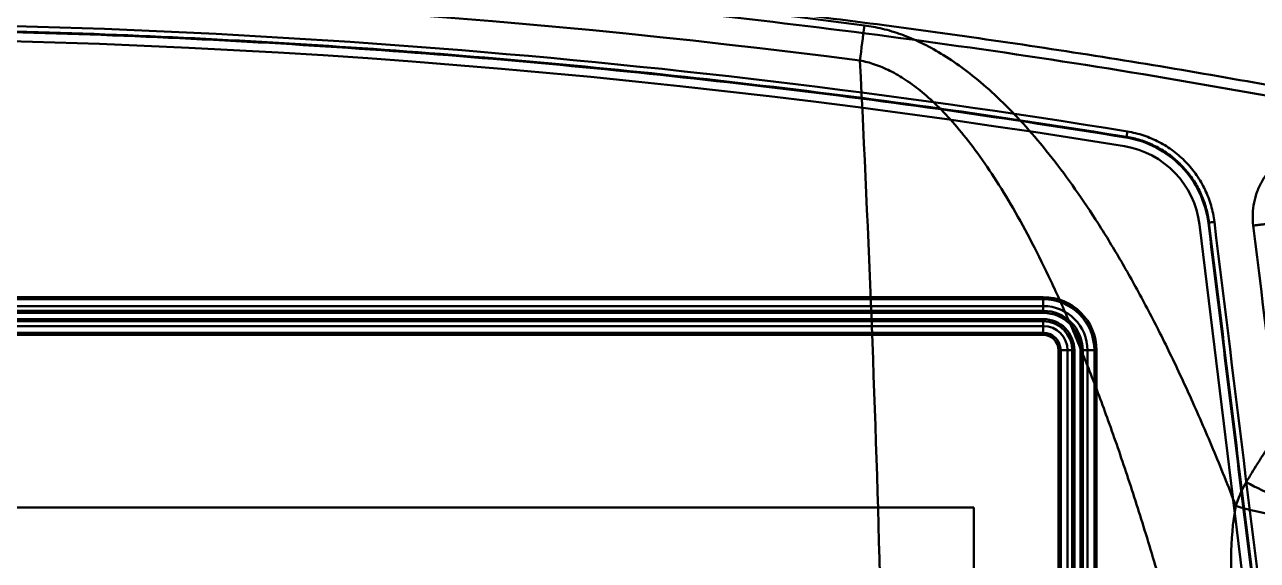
# Model space of a CAD drawing. Header units: millimetres. Extents: x -142 to 142, y -208 to 161.
# Drawn here: x 13 to 81.3, y 84.1 to 113.7 of the extents above; entities that cross this region are included whole.
import ezdxf

# ---------------------------------------------------------------- set-up
doc = ezdxf.new("R2010")
doc.units = ezdxf.units.MM
doc.layers.add('1', color=7, linetype='Continuous', true_color=0xffffff)

msp = doc.modelspace()

# ---------------------------------------------------------------- linework, layer by layer
at = {"layer": '1', "color": 251, "linetype": 'Continuous', "lineweight": 50}
for p, q in [((73.945, 107.005, 24.72), (73.945, 107.005, 24)), ((85.107, 45.624, 24), (78.102, 102.679, 24)), ((78.102, 102.679, 24.72), (78.102, 102.679, 24)), ((85.107, 45.624, 24.72), (78.102, 102.679, 24.72)), ((-69.45, 98.65, 24.72), (69.45, 98.65, 24.72)), ((-69.45, 98.533, 24.5), (69.45, 98.533, 24.5)), ((69.45, 98.153, 24.675), (-69.45, 98.153, 24.675)), ((-69.45, 97.89, 25.07), (69.45, 97.89, 25.07)), ((-69.45, 97.773, 24.85), (69.45, 97.773, 24.85)), ((-69.45, 97.427, 24.85), (69.45, 97.427, 24.85)), ((-69.45, 97.31, 25.07), (69.45, 97.31, 25.07)), ((-69.45, 97.047, 24.675), (69.45, 97.047, 24.675)), ((-69.45, 96.667, 24.5), (69.45, 96.667, 24.5)), ((-69.45, 96.55, 24.72), (69.45, 96.55, 24.72)), ((70.3, 95.7, 24.72), (70.3, 32.258, 24.72)), ((70.417, 95.7, 24.5), (70.417, -90.4, 24.5)), ((70.797, 95.7, 24.675), (70.797, -90.4, 24.675)), ((71.06, 95.7, 25.07), (71.06, -90.4, 25.07)), ((71.177, 95.7, 24.85), (71.177, 32.258, 24.85)), ((71.523, 95.7, 24.85), (71.523, 32.258, 24.85)), ((71.64, 95.7, 25.07), (71.64, -90.4, 25.07)), ((71.903, -90.4, 24.675), (71.903, 95.7, 24.675)), ((72.283, 95.7, 24.5), (72.283, -90.4, 24.5)), ((72.4, 95.7, 24.72), (72.4, 32.258, 24.72)), ((65.6, 87, 24.72), (-65.6, 87, 24.72)), ((65.6, 87, 24.5), (-65.6, 87, 24.5)), ((65.6, 87, 24.72), (65.6, 87, 24.5)), ((65.6, -87, 24.72), (65.6, 87, 24.72)), ((65.6, -87, 24.5), (65.6, 87, 24.5))]:
    msp.add_line(p, q, dxfattribs=at)
for centre, radius, start, end in [((0, -346, -14.783), 463.545, 82.61923, 97.38077), ((0, -346, -15), 461.582, 82.61923, 97.38077), ((0, -346, 24), 459, 80.72928, 100.54548), ((0, -346, 24.72), 459, 80.72928, 100.54548), ((73.139, 102.07, 24), 5, 7, 80.72928), ((73.139, 102.07, 24.72), 5, 7, 80.72928), ((69.45, 95.7, 24.675), 2.453, 0, 90)]:
    msp.add_arc(centre, radius, start, end, dxfattribs=at)
at = {"layer": '1', "color": 251, "linetype": 'Continuous', "lineweight": 50, "extrusion": (-0.991714, 0.128463, 5.89806e-17)}
msp.add_arc((-118.449, -6, -44.448), 9, 257.4, 270, dxfattribs=at)
at = {"layer": '1', "color": 251, "linetype": 'Continuous', "lineweight": 50, "extrusion": (0, 0, -1)}
for centre, radius, start, end in [((1114, 51.8, 15), 1174.827, 177.07464, 178.511022), ((-69.45, 95.7, -24.72), 2.95, 90, 180), ((-69.45, 95.7, -24.5), 2.833, 90, 180), ((-69.45, 95.7, -25.07), 2.19, 90, 180), ((-69.45, 95.7, -24.85), 2.073, 90, 180), ((-69.45, 95.7, -24.85), 1.727, 90, 180), ((-69.45, 95.7, -25.07), 1.61, 90, 180), ((-69.45, 95.7, -24.675), 1.347, 90, 180), ((-69.45, 95.7, -24.5), 0.967, 90, 180), ((-69.45, 95.7, -24.72), 0.85, 90, 180)]:
    msp.add_arc(centre, radius, start, end, dxfattribs=at)
at = {"layer": '1', "color": 251, "linetype": 'Continuous', "lineweight": 50, "extrusion": (1, 0, 0)}
for centre, radius, start, end in [((97.89, 24.07, 69.45), 1, 40.5416, 90), ((97.773, 24.35, 69.45), 0.5, 40.5416, 90), ((97.427, 24.35, 69.45), 0.5, 90, 139.4584), ((97.31, 24.07, 69.45), 1, 90, 139.4584), ((96.667, 25, 69.45), 0.5, 270, 319.4584)]:
    msp.add_arc(centre, radius, start, end, dxfattribs=at)
at = {"layer": '1', "color": 251, "linetype": 'Continuous', "lineweight": 50, "extrusion": (-1, 0, 0)}
msp.add_arc((-98.533, 25, -69.45), 0.5, 270, 319.4584, dxfattribs=at)
at = {"layer": '1', "color": 251, "linetype": 'Continuous', "lineweight": 50, "extrusion": (0, -1, 0)}
for centre, radius, start, end in [((71.06, 24.07, -95.7), 1, 90, 139.4584), ((70.417, 25, -95.7), 0.5, 270, 319.4584), ((71.177, 24.35, -95.7), 0.5, 90, 139.4584), ((71.523, 24.35, -95.7), 0.5, 40.5416, 90), ((71.64, 24.07, -95.7), 1, 40.5416, 90)]:
    msp.add_arc(centre, radius, start, end, dxfattribs=at)
at = {"layer": '1', "color": 251, "linetype": 'Continuous', "lineweight": 50, "extrusion": (0, 1, 0)}
msp.add_arc((-72.283, 25, 95.7), 0.5, 270, 319.4584, dxfattribs=at)
at = {"layer": '1', "color": 251, "linetype": 'Continuous', "lineweight": 50, "extrusion": (0.490109, 0.846936, 0.206137)}
msp.add_arc((-25.348, -46.311, 110.368), 3, 94.18286, 132.50238, dxfattribs=at)
at = {"layer": '1', "color": 251, "linetype": 'Continuous', "lineweight": 50, "extrusion": (0.309294, 0.926081, 0.216126)}
msp.add_arc((-48.311, -45.814, 101.117), 3, 91.73716, 136.79321, dxfattribs=at)
at = {"layer": '1', "color": 251, "linetype": 'Continuous', "lineweight": 50}
for points, weights in [([(-20.967, 117.221, 24.913), (31.277, 119.586, 24.913), (82.736, 110.254, 24.913)], [0.50158002096, 0.49841997904, 0.50158002096]), ([(-82.632, 109.679, 25), (0, 124.663, 25), (82.631, 109.679, 25)], [0.504044166649, 0.495955833351, 0.504044166649]), ([(-84.101, 105.738, 24), (-5.189, 120.429, 24), (74.031, 107.497, 24)], [0.503757266962, 0.496242733038, 0.503757266962]), ([(-83.547, 105.879, 24.716), (-4.885, 120.423, 24.716), (74.065, 107.53, 24.716)], [0.503731597509, 0.496268402491, 0.503731597509])]:
    msp.add_rational_spline(points, weights, degree=2, dxfattribs=at)
for points, degree in [([(-83.602, 106.174, 25), (-70.613, 108.575, 25), (-44.428, 112.257, 25), (-4.822, 114.383, 25), (34.821, 113.087, 25), (61.077, 109.954, 25), (74.113, 107.825, 25)], 3), ([(80.115, 87.087, -19.949), (79.695, 88.174, -19.727), (78.852, 90.272, -19.3), (77.58, 93.195, -18.707), (76.311, 95.891, -18.162), (75.044, 98.369, -17.663), (73.778, 100.645, -17.208), (72.507, 102.736, -16.793), (71.23, 104.648, -16.416), (69.944, 106.384, -16.077), (68.658, 107.936, -15.777), (67.383, 109.294, -15.519), (66.137, 110.448, -15.304), (64.937, 111.4, -15.132), (63.783, 112.167, -14.998), (62.697, 112.756, -14.901), (61.609, 113.218, -14.831), (60.536, 113.541, -14.791), (59.871, 113.662, -14.783), (59.548, 113.704, -14.783)], 3), ([(74.031, 107.497, 24), (74.612, 107.402, 24), (75.743, 107.021, 24), (77.178, 105.951, 24), (78.189, 104.475, 24), (78.526, 103.331, 24), (78.597, 102.746, 24)], 3), ([(74.113, 107.825, 25), (74.42, 107.775, 25), (75.025, 107.626, 25), (75.885, 107.26, 25), (76.675, 106.76, 25), (77.375, 106.14, 25), (77.966, 105.416, 25), (78.434, 104.607, 25), (78.766, 103.733, 25), (78.891, 103.123, 25), (78.929, 102.815, 25)], 3), ([(81.081, 102.612, 25), (81.055, 102.823, 25), (81.037, 103.25, 25), (81.112, 103.887, 25), (81.288, 104.504, 25), (81.56, 105.085, 25), (81.92, 105.615, 25), (82.361, 106.081, 25), (82.87, 106.471, 25), (83.247, 106.673, 25), (83.442, 106.759, 25)], 3), ([(78.631, 102.778, 24.716), (78.62, 102.767, 24.477), (78.609, 102.757, 24.239), (78.597, 102.746, 24)], 3), ([(78.597, 102.746, 24), (85.521, 46.362, 24)], 1), ([(78.631, 102.778, 24.716), (85.555, 46.392, 24.716)], 1), ([(78.929, 102.815, 25), (81.236, 84.02, 25), (83.544, 65.224, 25), (85.852, 46.429, 25)], 3), ([(87.97, 46.504, 25), (85.674, 65.207, 25), (83.378, 83.909, 25), (81.081, 102.612, 25)], 3), ([(80.694, 88.398, -19.637), (80.798, 88.578, -19.593), (81.004, 88.924, -19.509), (81.299, 89.401, -19.392), (81.577, 89.839, -19.285), (81.838, 90.24, -19.186), (81.999, 90.484, -19.125), (82.076, 90.6, -19.097)], 3), ([(80.115, 87.087, -19.949), (80.159, 87.219, -19.918), (80.257, 87.492, -19.854), (80.437, 87.917, -19.753), (80.599, 88.235, -19.677), (80.694, 88.398, -19.637)], 3)]:
    msp.add_open_spline(points, degree=degree, dxfattribs=at)
for points, knots in [([(78.115, 74.522, -20.636), (77.791, 75.869, -20.422), (77.143, 78.458, -20.011), (76.126, 82.199, -19.42), (75.101, 85.677, -18.872), (74.065, 88.915, -18.364), (73.026, 91.91, -17.896), (71.986, 94.666, -17.469), (70.948, 97.192, -17.079), (69.908, 99.506, -16.724), (68.866, 101.618, -16.404), (67.82, 103.534, -16.115), (66.774, 105.251, -15.86), (65.736, 106.76, -15.64), (64.717, 108.052, -15.454), (63.731, 109.128, -15.305), (62.785, 109.995, -15.188), (61.875, 110.677, -15.102), (60.991, 111.195, -15.042), (60.135, 111.558, -15.008), (59.568, 111.707, -15), (59.296, 111.757, -15)], [0, 0, 0, 0, 0.093937, 0.181073, 0.263313, 0.340579, 0.412702, 0.479767, 0.542117, 0.600225, 0.65447, 0.705077, 0.752067, 0.795252, 0.834395, 0.869425, 0.900634, 0.928362, 0.95412, 0.978158, 1, 1, 1, 1]), ([(74.065, 107.53, 24.716), (74.324, 107.487, 24.716), (74.837, 107.365, 24.717), (75.574, 107.074, 24.718), (76.26, 106.68, 24.719), (76.88, 106.194, 24.72), (77.422, 105.628, 24.72), (77.878, 104.99, 24.719), (78.24, 104.294, 24.718), (78.499, 103.552, 24.717), (78.599, 103.038, 24.716), (78.631, 102.778, 24.716)], [0, 0, 0, 0, 0.111287, 0.22347, 0.335354, 0.446242, 0.55677, 0.667291, 0.77823, 0.889033, 1, 1, 1, 1]), ([(80.747, 75.584, -21.884), (80.587, 76.536, -21.728), (80.286, 78.445, -21.422), (79.837, 82.278, -20.813), (79.767, 85.204, -20.37), (80.115, 87.087, -19.949)], [0, 0, 0, 0, 0.25, 0.5, 1, 1, 1, 1])]:
    msp.add_open_spline(points, degree=3, knots=knots, dxfattribs=at)
at = {"layer": '1', "color": 251, "linetype": 'Continuous', "lineweight": 50, "extrusion": (-0.499809, -0.863843, 0.062984)}
msp.add_open_spline([(74.031, 107.497, 24), (74.042, 107.508, 24.239), (74.054, 107.519, 24.477), (74.065, 107.53, 24.716)], degree=3, dxfattribs=at)
at = {"layer": '1', "color": 251, "linetype": 'Continuous', "lineweight": 50, "extrusion": (0.986926, -0.161173, 1.74304e-14)}
msp.add_rational_spline([(74.065, 107.53, 24.716), (74.067, 107.544, 25), (74.113, 107.825, 25)], [0.579584359681, 0.420415640319, 0.579584359681], degree=2, dxfattribs=at)
at = {"layer": '1', "color": 251, "linetype": 'Continuous', "lineweight": 50, "extrusion": (0.121869, -0.992546, -1.70259e-14)}
msp.add_rational_spline([(78.929, 102.815, 25), (78.646, 102.78, 25), (78.631, 102.778, 24.716)], [0.579584362059, 0.420415637941, 0.579584362059], degree=2, dxfattribs=at)
at = {"layer": '1', "color": 251, "linetype": 'Continuous', "lineweight": 50, "extrusion": (0.121869, -0.992546, 4.79618e-11)}
msp.add_rational_spline([(81.081, 102.612, 25), (81.647, 102.681, 25), (82.054, 102.731, 24.604), (82.073, 102.733, 24.035)], [1.16278752895, 0.945437864441, 0.945737903968, 1.16368764753], degree=3, dxfattribs=at)

doc.saveas('drawing.dxf')
